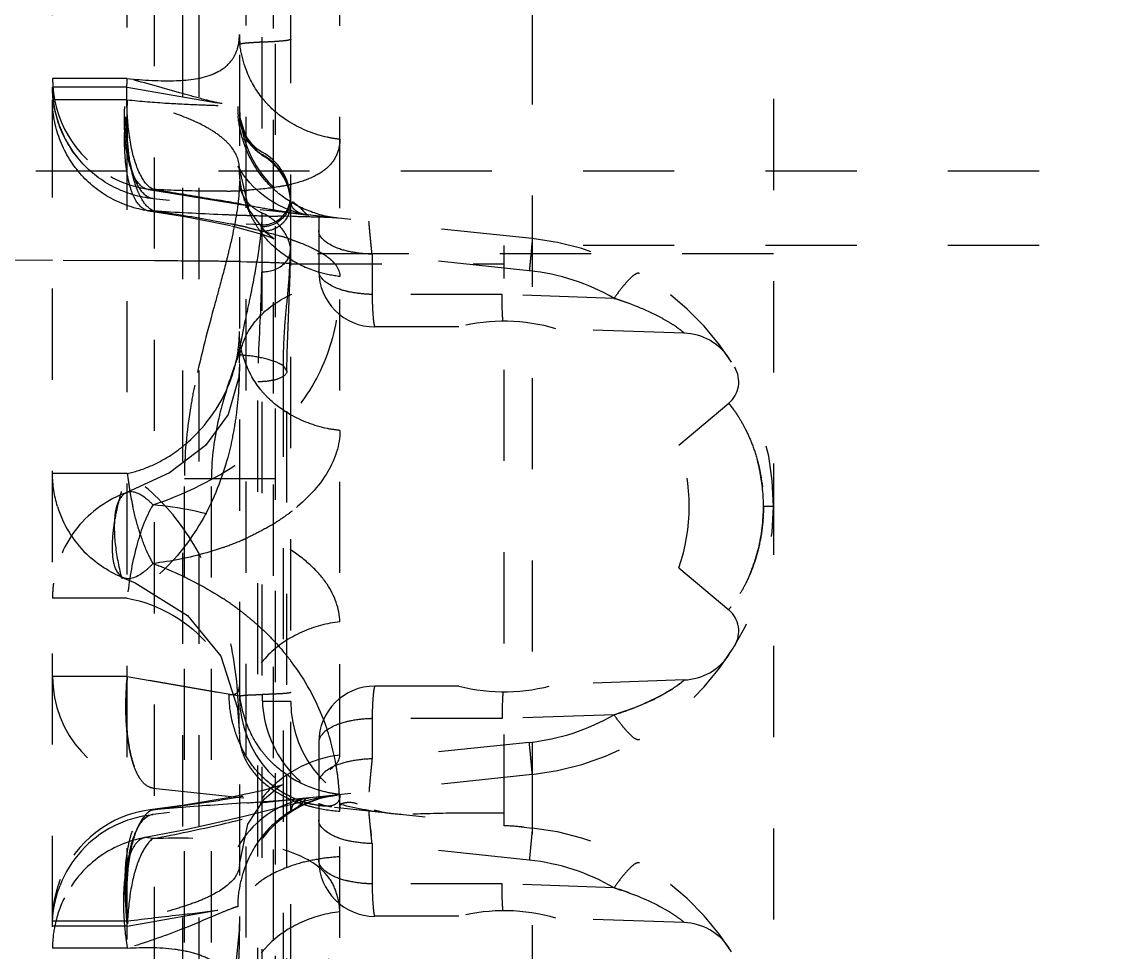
# Model space of a CAD drawing. Header units: millimetres. Extents: x 309 to 11345, y -1340 to 1318.
# Drawn here: x 1460.11 to 1479.44, y -436.29 to -419.62 of the extents above; entities that cross this region are included whole.
import ezdxf

# ---------------------------------------------------------------- set-up
doc = ezdxf.new("R2010")
doc.units = ezdxf.units.MM
doc.header["$LTSCALE"] = 16.335
doc.linetypes.add('HIDDEN', pattern=[0.2, 0.1, -0.1])
doc.layers.add('DEFAULT_2', color=8, linetype='HIDDEN')

msp = doc.modelspace()

# ---------------------------------------------------------------- linework, layer by layer
at = {"layer": 'DEFAULT_2', "color": 8, "linetype": 'HIDDEN'}
for p, q in [((1462.493, -600.102), (1462.493, -312.814)), ((1464.934, -597.141), (1464.934, -315.775)), ((1464.424, -594.681), (1464.424, -318.235)), ((1464.015, -318.935), (1464.015, -593.981)), ((1462.006, -586.34), (1462.006, -324.903)), ((1464.654, -325.271), (1464.654, -587.645)), ((1464.134, -586.306), (1464.134, -326.634)), ((1464.617, -326.634), (1464.617, -586.282)), ((1460.667, -586.117), (1460.667, -326.799)), ((1462.993, -331.122), (1462.993, -441.878)), ((1463.29, -331.122), (1463.29, -441.878)), ((1469.26, -367.196), (1469.26, -452.657)), ((1473.582, -371.996), (1473.582, -453.704)), ((1465.816, -445.829), (1465.816, -412.093)), ((1462.006, -420.637), (1460.667, -420.637)), ((1462.006, -420.79), (1460.667, -420.79)), ((1462.006, -420.79), (1464.015, -421.142)), ((1462.006, -421.018), (1460.667, -421.018)), ((1484.873, -422.298), (1437.303, -422.298)), ((1462.38, -422.625), (1462.578, -422.655)), ((1462.468, -422.622), (1462.381, -422.626)), ((1469.26, -423.504), (1462.468, -422.79)), ((1462.578, -422.655), (1464.965, -423.046)), ((1464.934, -422.885), (1464.931, -422.805)), ((1462.468, -423.005), (1462.387, -423.008)), ((1462.387, -423.008), (1463.076, -423.117)), ((1464.044, -422.888), (1464.165, -422.909)), ((1463.076, -423.117), (1463.857, -423.272)), ((1464.769, -423.106), (1464.701, -423.104)), ((1464.967, -423.11), (1464.769, -423.106)), ((1464.965, -423.046), (1465.259, -423.084)), ((1465.179, -423.068), (1465.186, -423.073)), ((1465.179, -423.068), (1465.179, -423.068)), ((1465.179, -423.068), (1465.18, -423.068)), ((1465.437, -423.102), (1465.437, -424.081)), ((1463.876, -423.276), (1464.415, -423.423)), ((1464.408, -423.258), (1464.134, -423.249)), ((1464.415, -423.423), (1464.569, -423.479)), ((1473.582, -423.779), (1464.015, -423.779)), ((1464.923, -423.636), (1464.928, -423.684)), ((1466.39, -423.784), (1466.39, -424.505)), ((1469.207, -424.08), (1466.39, -423.784)), ((1468.755, -434.022), (1468.755, -423.626)), ((1484.873, -423.626), (1468.755, -423.626)), ((1460.667, -423.897), (1445.302, -423.845)), ((1462.493, -423.903), (1460.667, -423.897)), ((1464.041, -423.918), (1464.15, -423.92)), ((1464.934, -423.958), (1468.755, -423.958)), ((1468.72, -424.505), (1466.39, -424.505)), ((1470.726, -424.575), (1468.72, -424.505)), ((1467.945, -425.086), (1466.443, -425.086)), ((1471.982, -425.199), (1469.685, -425.119)), ((1464.015, -425.74), (1464.002, -425.986)), ((1464.796, -425.781), (1464.796, -487.135)), ((1464.796, -425.781), (1464.865, -425.878)), ((1464.865, -487.038), (1464.865, -425.878)), ((1464.345, -486.847), (1464.345, -426.069)), ((1471.886, -427.204), (1472.78, -426.454)), ((1462.006, -427.712), (1460.667, -427.712)), ((1463.03, -485.115), (1463.03, -427.801)), ((1463.03, -427.801), (1464.934, -427.801)), ((1463.515, -485.115), (1463.515, -427.801)), ((1461.999, -428.052), (1461.999, -428.052)), ((1473.582, -428.304), (1473.402, -428.304)), ((1461.945, -429.585), (1462.145, -429.669)), ((1461.946, -429.585), (1461.946, -429.585)), ((1471.886, -429.404), (1472.78, -430.154)), ((1462.145, -429.669), (1463.085, -430.256)), ((1462.006, -429.945), (1460.667, -429.945)), ((1463.085, -430.256), (1463.68, -430.986)), ((1463.68, -430.986), (1463.983, -431.917)), ((1462.006, -431.348), (1460.667, -431.348)), ((1462.006, -431.348), (1463.833, -431.668)), ((1464.015, -431.7), (1462.006, -431.348)), ((1471.982, -431.409), (1469.685, -431.489)), ((1467.945, -431.522), (1466.443, -431.522)), ((1463.983, -431.917), (1464.015, -432.387)), ((1470.726, -432.033), (1468.72, -432.103)), ((1466.39, -432.103), (1466.39, -432.824)), ((1468.72, -432.103), (1466.39, -432.103)), ((1465.437, -432.527), (1465.437, -433.506)), ((1469.207, -432.528), (1466.39, -432.824)), ((1469.26, -433.104), (1462.468, -433.818)), ((1462.468, -433.348), (1469.26, -434.062)), ((1464.438, -433.391), (1463.848, -433.517)), ((1464.039, -433.618), (1463.64, -433.646)), ((1464.16, -433.61), (1464.039, -433.618)), ((1465.147, -433.592), (1464.098, -433.856)), ((1465.192, -433.532), (1465.184, -433.538)), ((1465.437, -433.623), (1465.437, -434.639)), ((1465.761, -433.472), (1465.631, -433.489)), ((1462.423, -433.734), (1462.423, -433.734)), ((1462.423, -433.734), (1462.468, -433.734)), ((1463.61, -433.972), (1463.05, -434.094)), ((1464.098, -433.856), (1463.61, -433.972)), ((1462.423, -434.216), (1462.326, -434.234)), ((1463.05, -434.094), (1462.423, -434.216)), ((1462.468, -434.252), (1462.326, -434.233)), ((1466.39, -434.341), (1466.39, -435.063)), ((1469.207, -434.637), (1466.39, -434.341)), ((1468.72, -435.063), (1466.39, -435.063)), ((1470.726, -435.133), (1468.72, -435.063)), ((1462.006, -435.818), (1464.015, -435.466)), ((1462.006, -435.729), (1460.667, -435.729)), ((1464.015, -435.645), (1464.012, -435.899)), ((1467.945, -435.644), (1466.443, -435.644)), ((1471.982, -435.757), (1469.685, -435.677)), ((1462.006, -435.818), (1460.667, -435.818)), ((1464.012, -435.899), (1463.893, -437.077)), ((1462.006, -436.213), (1460.667, -436.213))]:
    msp.add_line(p, q, dxfattribs=at)
for points in [[(1464.015, -421.315), (1464.151, -421.762), (1464.424, -422.015)], [(1464.569, -423.479), (1464.632, -423.508), (1464.496, -423.403), (1464.188, -422.987), (1464.015, -422.246)], [(1464.929, -422.785), (1464.928, -422.781), (1464.929, -422.79)], [(1464.934, -422.887), (1464.932, -422.817), (1464.929, -422.785)], [(1465.245, -423.082), (1465.191, -423.072), (1465.179, -423.068)], [(1464.865, -425.879), (1464.868, -425.559), (1464.923, -424.135), (1464.929, -423.689)], [(1464.002, -425.986), (1463.811, -426.657), (1463.406, -427.213)], [(1463.406, -427.213), (1462.764, -427.699), (1461.999, -428.052)], [(1464.015, -434.713), (1464.167, -433.994), (1464.464, -433.539), (1464.732, -433.313), (1464.78, -433.286)], [(1464.78, -433.286), (1464.749, -433.298), (1464.438, -433.391)], [(1463.848, -433.517), (1463.034, -433.65), (1462.417, -433.735)], [(1465.631, -433.489), (1465.387, -433.536), (1465.165, -433.588)], [(1465.179, -433.54), (1465.19, -433.536), (1465.245, -433.526)], [(1465.184, -433.538), (1465.179, -433.54), (1465.192, -433.536)]]:
    msp.add_lwpolyline(points, dxfattribs=at)
for centre, radius, start, end in [((1465.613, -419.848), 1.598, 180.069, 186.4304), ((1462.678, -420.636), 2.011, 180.0043, 241.184), ((1462.669, -420.794), 2.001, 180.0196, 243.0532), ((1467.7, -421.344), 5.703, 176.7248, 183.572), ((1465.786, -419.909), 1.738, 220.0769, 223.8049), ((1465.805, -421.139), 1.821, 179.9304, 185.3638), ((1466.026, -421.142), 2.011, 180, 264), ((1464.82, -421.256), 0.804, 180, 240.5096), ((1463.929, -422.831), 1.006, 8.6075, 60.5096), ((1463.929, -422.891), 1.005, 4.8924, 60.5075), ((1464.241, -419.602), 3.013, 281.8555, 283.6905), ((1437.403, -572.371), 151.839, 79.8946, 80.06255), ((1463.596, -413.357), 9.299, 271.1966, 272.7554), ((1463.664, -414.809), 7.846, 272.7742, 273.7178), ((1464.426, -422.756), 0.503, 268, 8.6075), ((1465.825, -372.625), 50.491, 266.1881, 267.5981), ((1466.052, -422.196), 2.041, 198.3064, 201.4725), ((1466.005, -422.216), 1.99, 201.4267, 212.0922), ((1477.31, -348.907), 75.16, 259.92736, 260.24348), ((1464.772, -422.289), 0.834, 236.3697, 245.3549), ((1466.038, -421.039), 2.118, 238.2924, 242.8116), ((1464.432, -423.703), 1.006, 38.2883, 58.083), ((1465.731, -374.547), 48.567, 267.6131, 268.0039), ((1465.891, -370.049), 53.068, 268.0009, 268.1344), ((1466.376, -354.161), 68.963, 268.1614, 268.60862), ((1464.029, -423.904), 0.944, 48.2251, 65.2876), ((1466.974, -409.659), 13.535, 261.1908, 261.4639), ((1466.64, -411.892), 11.277, 261.4612, 261.8469), ((1465.314, -422.417), 0.669, 260.4415, 264.0521), ((1460.959, -437.409), 14.461, 77.7269, 78.4251), ((1461.298, -435.851), 12.867, 77.2043, 77.7231), ((1465.89, -422.287), 1.855, 212.1291, 218.9397), ((1464.435, -422.868), 0.506, 299.389, 311.1204), ((1455.689, -422.403), 8.772, 351.5764, 352.29), ((1465.823, -422.339), 1.77, 218.9717, 222.0214), ((1463.133, -428.832), 5.61, 71.2388, 73.1695), ((1468.755, -428.304), 4.826, 276, 84), ((1462.013, -568.698), 144.795, 89.42948, 89.8098), ((1462.547, -512.928), 89.023, 89.03805, 89.41579), ((1466.077, -422.028), 2.173, 237.8672, 252.4591), ((1466.443, -424.081), 1.006, 180, 270), ((1468.808, -427.88), 3.821, 59.8618, 83.9982), ((1469.157, -429.706), 5.365, 69.9399, 72.9899), ((1468.755, -428.304), 3.318, 73.721, 104.1411), ((1471.947, -426.204), 1.006, 33.3405, 88), ((1463.938, -427.821), 2.23, 84.889, 88.4381), ((1461.378, -425.123), 2.642, 334.6884, 346.8222), ((1472.457, -426.069), 0.503, 310, 31.12), ((1468.755, -428.304), 3.318, 340.6476, 19.3524), ((1461.463, -425.352), 2.424, 292.7253, 303.015), ((1461.522, -425.489), 2.275, 282.2833, 292.6725), ((1470.296, -428.29), 3.105, 10.9882, 15.1882), ((1467.976, -427.023), 6.009, 186.5866, 189.7994), ((1470.216, -428.304), 3.186, 359.995, 10.9612), ((1467.832, -427.051), 5.862, 189.7694, 192.3319), ((1462.674, -427.715), 2.006, 197.1124, 225.8021), ((1462.803, -425.62), 3.504, 305.0813, 308.0843), ((1470.243, -428.307), 3.159, 346.2246, 0.0508), ((1462.596, -425.323), 3.866, 300.9417, 305.0642), ((1462.054, -424.27), 5.051, 289.3039, 293.249), ((1462.162, -424.524), 4.776, 293.2696, 294.9372), ((1470.403, -428.349), 2.993, 337.2365, 346.2682), ((1462.664, -429.946), 1.997, 172.1824, 179.9708), ((1460.75, -434.488), 5.422, 52.8238, 56.788), ((1460.884, -434.309), 5.199, 51.1743, 52.8069), ((1472.457, -430.539), 0.503, 328.8789, 50), ((1461.437, -433.734), 4.399, 37.0553, 40.3579), ((1461.572, -433.635), 4.232, 20.8761, 37.0879), ((1471.947, -430.404), 1.006, 272, 326.6595), ((1462.678, -431.348), 2.011, 180, 263.9918), ((1468.755, -428.304), 3.318, 255.8589, 286.279), ((1466.026, -431.7), 2.011, 180, 263.9976), ((1468.313, -431.671), 3.889, 179.9972, 181.8244), ((1466.443, -432.527), 1.006, 90, 180), ((1466.945, -431.796), 2.011, 180, 264), ((1468.808, -428.728), 3.821, 276, 300.1399), ((1466.067, -431.653), 2.237, 194.2805, 199.2543), ((1461.439, -433.677), 4.371, 10.0215, 20.7705), ((1466.029, -431.667), 2.196, 199.2523, 202.6493), ((1465.931, -431.709), 2.09, 202.6149, 209.3122), ((1461.172, -433.727), 4.643, 6.3042, 10.0579), ((1466.074, -431.32), 2.159, 237.7079, 252.4487), ((1460.969, -433.75), 4.846, 3.3471, 6.3073), ((1465.585, -431.919), 1.75, 232.2199, 234.9744), ((1465.77, -431.759), 1.93, 235.1837, 249.4996), ((1471.203, -541.938), 108.556, 93.99475, 94.6152), ((1466.026, -435.466), 2.011, 96, 180), ((1456.751, -325.062), 108.801, 273.90487, 274.13534), ((1462.057, -398.05), 35.62, 274.0886, 274.6847), ((1465.871, -431.433), 2.315, 245.7246, 250.3604), ((1464.436, -432.897), 1.001, 301.917, 320.766), ((1465.921, -431.292), 2.465, 250.3669, 253.2951), ((1465.742, -431.832), 1.853, 249.5035, 253.2157), ((1465.716, -431.92), 1.761, 253.2116, 257.0055), ((1460.74, -433.763), 5.076, 359.9967, 3.3421), ((1467.412, -427.292), 6.54, 255.9232, 264.0564), ((1462.678, -435.729), 2.011, 97.5248, 158.1423), ((1466.038, -435.569), 2.118, 117.1934, 121.7156), ((1465.971, -431.129), 2.635, 253.2914, 256.1528), ((1466.016, -430.94), 2.829, 256.1794, 265.9017), ((1467.02, -431.513), 2.304, 255.1531, 258.6378), ((1467.027, -431.48), 2.338, 258.6373, 267.1656), ((1462.678, -435.818), 2.011, 117.0125, 158.9136), ((1518.518, -429.134), 52.388, 185.4148, 185.5438), ((1468.755, -438.862), 4.826, 276, 84), ((1466.443, -434.639), 1.006, 180, 270), ((1468.808, -438.438), 3.821, 59.8618, 83.9982), ((1469.157, -440.264), 5.365, 69.9401, 72.9899), ((1465.805, -435.469), 1.821, 174.6645, 180.0693), ((1468.755, -438.862), 3.318, 73.721, 104.1411), ((1471.947, -436.762), 1.006, 33.3405, 88), ((1462.671, -436.216), 2.004, 168.8683, 179.9361)]:
    msp.add_arc(centre, radius, start, end, dxfattribs=at)
msp.add_ellipse((1468.592, -439.047), major_axis=(5.007, -0.526), ratio=0.998614, start_param=7.853982, end_param=7.926231, dxfattribs=at)
for points in [[(1463.998, -420.033), (1464.01, -419.973), (1464.015, -419.911), (1464.015, -419.85)], [(1464.456, -421.028), (1464.33, -420.879), (1464.228, -420.706), (1464.154, -420.526)], [(1460.8, -421.509), (1460.713, -421.282), (1460.667, -421.034), (1460.667, -420.79)], [(1460.793, -421.718), (1460.71, -421.496), (1460.667, -421.255), (1460.667, -421.018)], [(1464.921, -421.421), (1464.779, -421.335), (1464.647, -421.232), (1464.532, -421.112)], [(1464.015, -421.306), (1464.015, -421.575), (1464.19, -421.869), (1464.424, -422.001)], [(1461.184, -422.136), (1461.02, -421.954), (1460.887, -421.738), (1460.8, -421.509)], [(1461.157, -422.333), (1461.001, -422.153), (1460.876, -421.941), (1460.793, -421.718)], [(1464.494, -422.483), (1464.332, -422.302), (1464.206, -422.085), (1464.121, -421.858)], [(1461.767, -422.583), (1461.549, -422.472), (1461.348, -422.318), (1461.184, -422.136)], [(1461.713, -422.782), (1461.504, -422.668), (1461.313, -422.513), (1461.157, -422.333)], [(1462.381, -422.625), (1462.147, -422.591), (1461.916, -422.512), (1461.709, -422.399)], [(1464.03, -422.472), (1464.021, -422.397), (1464.015, -422.322), (1464.015, -422.246)], [(1462.467, -422.79), (1462.225, -422.765), (1461.984, -422.693), (1461.767, -422.583)], [(1462.23, -422.729), (1462.206, -422.68), (1462.185, -422.63), (1462.167, -422.58)], [(1464.015, -422.477), (1464.015, -422.556), (1464.034, -422.635), (1464.066, -422.706)], [(1464.114, -422.837), (1464.075, -422.718), (1464.047, -422.596), (1464.03, -422.472)], [(1464.924, -422.842), (1464.765, -422.743), (1464.618, -422.623), (1464.494, -422.483)], [(1462.387, -423.008), (1462.153, -422.973), (1461.921, -422.896), (1461.713, -422.782)], [(1464.066, -422.706), (1464.1, -422.78), (1464.15, -422.847), (1464.208, -422.902)], [(1464.208, -422.902), (1464.239, -422.932), (1464.274, -422.959), (1464.31, -422.983)], [(1464.418, -423.243), (1464.422, -423.177), (1464.424, -423.112), (1464.424, -423.047)], [(1464.688, -423.22), (1464.605, -423.27), (1464.504, -423.296), (1464.408, -423.293)], [(1464.414, -423.375), (1464.414, -423.355), (1464.411, -423.335), (1464.41, -423.315)], [(1464.683, -423.309), (1464.603, -423.355), (1464.506, -423.378), (1464.414, -423.375)], [(1464.922, -423.868), (1464.77, -423.772), (1464.628, -423.657), (1464.508, -423.524)], [(1465.474, -423.755), (1465.514, -423.778), (1465.552, -423.803), (1465.589, -423.83)], [(1465.816, -424.184), (1465.685, -424.17), (1465.554, -424.142), (1465.428, -424.102)], [(1464.134, -424.917), (1464.16, -424.794), (1464.187, -424.671), (1464.212, -424.548)], [(1463.951, -425.726), (1463.993, -425.544), (1464.015, -425.356), (1464.015, -425.169)], [(1464.015, -425.74), (1464.015, -426.051), (1463.996, -426.363), (1463.955, -426.671)], [(1464.921, -426.653), (1464.78, -426.572), (1464.648, -426.475), (1464.532, -426.361)], [(1460.757, -428.306), (1460.698, -428.115), (1460.667, -427.912), (1460.667, -427.712)], [(1461.946, -429.585), (1461.698, -429.488), (1461.466, -429.338), (1461.275, -429.153)], [(1463.833, -431.668), (1463.857, -431.672), (1463.881, -431.674), (1463.905, -431.671)], [(1463.905, -431.671), (1463.915, -431.67), (1463.925, -431.668), (1463.934, -431.665)], [(1463.934, -431.665), (1463.959, -431.657), (1463.982, -431.637), (1463.995, -431.613)], [(1464.306, -433.017), (1464.231, -432.929), (1464.165, -432.833), (1464.109, -432.732)], [(1464.921, -433.145), (1464.779, -433.055), (1464.646, -432.947), (1464.532, -432.824)], [(1464.663, -433.341), (1464.531, -433.249), (1464.409, -433.14), (1464.306, -433.017)], [(1465.512, -433.668), (1465.447, -433.661), (1465.383, -433.65), (1465.32, -433.636)], [(1461.765, -434.026), (1461.982, -433.915), (1462.224, -433.844), (1462.467, -433.818)], [(1464.924, -433.767), (1464.765, -433.865), (1464.618, -433.986), (1464.494, -434.125)], [(1464.494, -434.125), (1464.34, -434.298), (1464.219, -434.503), (1464.133, -434.718)], [(1462.326, -434.233), (1462.296, -434.239), (1462.266, -434.251), (1462.24, -434.268)], [(1460.667, -435.729), (1460.667, -435.475), (1460.717, -435.216), (1460.812, -434.98)], [(1460.667, -435.818), (1460.667, -435.573), (1460.714, -435.323), (1460.802, -435.094)], [(1460.88, -435.313), (1460.799, -435.476), (1460.74, -435.651), (1460.705, -435.829)]]:
    msp.add_open_spline(points, degree=3, dxfattribs=at)
for points, knots in [([(1463.875, -420.313), (1463.921, -420.252), (1463.968, -420.158), (1463.993, -420.059), (1463.998, -420.033)], [0, 0, 0, 0, 0.741308, 1, 1, 1, 1]), ([(1464.214, -419.999), (1464.187, -420.001), (1464.139, -420.005), (1464.074, -420.012), (1464.041, -420.02), (1464.015, -420.026), (1464.015, -420.031)], [0, 0, 0, 0, 0.40734, 0.718658, 0.919491, 1, 1, 1, 1]), ([(1464.154, -420.526), (1464.138, -420.485), (1464.078, -420.323), (1464.04, -420.154), (1464.025, -420.027)], [0, 0, 0, 0, 0.256788, 1, 1, 1, 1]), ([(1464.424, -419.988), (1464.405, -419.988), (1464.335, -419.991), (1464.265, -419.995), (1464.214, -419.999)], [0, 0, 0, 0, 0.272679, 1, 1, 1, 1]), ([(1464.934, -419.934), (1464.934, -419.938), (1464.919, -419.945), (1464.877, -419.956), (1464.776, -419.968), (1464.62, -419.98), (1464.494, -419.985), (1464.424, -419.988)], [0, 0, 0, 0, 0.023186, 0.075988, 0.275557, 0.590993, 1, 1, 1, 1]), ([(1463.55, -420.555), (1463.584, -420.541), (1463.706, -420.482), (1463.816, -420.392), (1463.875, -420.313)], [0, 0, 0, 0, 0.270515, 1, 1, 1, 1]), ([(1462.38, -422.625), (1462.288, -422.611), (1462.156, -422.474), (1462.062, -422.241), (1461.971, -421.867), (1461.942, -421.322), (1461.976, -420.868), (1462.006, -420.637)], [0, 0, 0, 0, 0.131586, 0.232732, 0.35963, 0.670368, 1, 1, 1, 1]), ([(1462.093, -421.931), (1462.046, -421.726), (1461.997, -421.293), (1461.994, -420.859), (1462.006, -420.637)], [0, 0, 0, 0, 0.485349, 1, 1, 1, 1]), ([(1462.006, -420.637), (1462.299, -420.667), (1462.814, -420.701), (1463.343, -420.642), (1463.55, -420.555)], [0, 0, 0, 0, 0.567092, 1, 1, 1, 1]), ([(1463.704, -421.088), (1463.601, -421.07), (1463.367, -421.012), (1462.804, -420.852), (1462.341, -420.72), (1462.006, -420.637)], [0, 0, 0, 0, 0.178279, 0.411193, 1, 1, 1, 1]), ([(1462.468, -422.79), (1462.376, -422.781), (1462.237, -422.652), (1462.132, -422.425), (1462.022, -422.052), (1461.969, -421.496), (1461.984, -421.03), (1462.006, -420.79)], [0, 0, 0, 0, 0.128285, 0.227642, 0.353245, 0.665046, 1, 1, 1, 1]), ([(1462.468, -422.79), (1462.376, -422.781), (1462.237, -422.652), (1462.132, -422.425), (1462.022, -422.052), (1461.969, -421.496), (1461.984, -421.03), (1462.006, -420.79)], [0, 0, 0, 0, 0.128272, 0.227623, 0.353223, 0.665031, 1, 1, 1, 1]), ([(1462.387, -423.008), (1462.295, -422.994), (1462.162, -422.857), (1462.067, -422.625), (1461.975, -422.251), (1461.944, -421.705), (1461.976, -421.25), (1462.006, -421.018)], [0, 0, 0, 0, 0.131268, 0.232257, 0.359035, 0.669897, 1, 1, 1, 1]), ([(1464.015, -422.246), (1464.015, -422.112), (1463.92, -421.896), (1463.695, -421.681), (1463.351, -421.452), (1462.779, -421.223), (1462.281, -421.085), (1462.006, -421.018)], [0, 0, 0, 0, 0.162143, 0.260693, 0.375874, 0.658774, 1, 1, 1, 1]), ([(1462.006, -421.018), (1462.246, -421.044), (1462.685, -421.081), (1463.269, -421.106), (1463.688, -421.123), (1463.909, -421.123), (1463.984, -421.137)], [0, 0, 0, 0, 0.364524, 0.667034, 0.88437, 1, 1, 1, 1]), ([(1465.297, -423.088), (1464.859, -423.042), (1464.187, -422.648), (1463.777, -421.809), (1463.699, -421.325), (1463.704, -421.088)], [0, 0, 0, 0, 0.478026, 0.742462, 1, 1, 1, 1]), ([(1464.121, -421.858), (1464.104, -421.813), (1464.043, -421.635), (1464.005, -421.448), (1463.992, -421.309)], [0, 0, 0, 0, 0.256054, 1, 1, 1, 1]), ([(1465.816, -421.726), (1465.741, -421.719), (1465.428, -421.668), (1465.127, -421.547), (1464.921, -421.421)], [0, 0, 0, 0, 0.240081, 1, 1, 1, 1]), ([(1462.062, -422.167), (1462.051, -422.118), (1462.01, -421.905), (1461.991, -421.689), (1461.985, -421.523)], [0, 0, 0, 0, 0.231259, 1, 1, 1, 1]), ([(1462.062, -422.167), (1462.051, -422.118), (1462.01, -421.905), (1461.991, -421.689), (1461.985, -421.523)], [0, 0, 0, 0, 0.231259, 1, 1, 1, 1]), ([(1462.091, -422.318), (1462.08, -422.271), (1462.04, -422.066), (1462.018, -421.858), (1462.008, -421.699)], [0, 0, 0, 0, 0.233069, 1, 1, 1, 1]), ([(1465.816, -421.726), (1465.813, -421.817), (1465.779, -422.002), (1465.607, -422.247), (1465.317, -422.424), (1465.085, -422.497), (1464.955, -422.529)], [0, 0, 0, 0, 0.214764, 0.430228, 0.683445, 1, 1, 1, 1]), ([(1462.468, -422.622), (1462.374, -422.578), (1462.208, -422.342), (1462.129, -422.09), (1462.093, -421.931)], [0, 0, 0, 0, 0.386911, 1, 1, 1, 1]), ([(1464.923, -422.72), (1464.9, -422.572), (1464.786, -422.283), (1464.555, -422.074), (1464.424, -422.001)], [0, 0, 0, 0, 0.499199, 1, 1, 1, 1]), ([(1462.211, -422.581), (1462.196, -422.554), (1462.129, -422.422), (1462.087, -422.28), (1462.062, -422.167)], [0, 0, 0, 0, 0.213626, 1, 1, 1, 1]), ([(1462.211, -422.581), (1462.196, -422.554), (1462.129, -422.422), (1462.087, -422.28), (1462.062, -422.167)], [0, 0, 0, 0, 0.213626, 1, 1, 1, 1]), ([(1462.167, -422.58), (1462.159, -422.56), (1462.13, -422.474), (1462.106, -422.386), (1462.091, -422.318)], [0, 0, 0, 0, 0.234199, 1, 1, 1, 1]), ([(1462.468, -422.79), (1462.445, -422.788), (1462.334, -422.757), (1462.256, -422.659), (1462.211, -422.581)], [0, 0, 0, 0, 0.202988, 1, 1, 1, 1]), ([(1462.468, -422.79), (1462.445, -422.788), (1462.334, -422.757), (1462.256, -422.659), (1462.211, -422.581)], [0, 0, 0, 0, 0.202988, 1, 1, 1, 1]), ([(1462.468, -422.622), (1462.568, -422.637), (1462.947, -422.697), (1463.327, -422.761), (1463.606, -422.81)], [0, 0, 0, 0, 0.26238, 1, 1, 1, 1]), ([(1463.79, -422.654), (1463.688, -422.656), (1463.247, -422.659), (1462.806, -422.641), (1462.468, -422.622)], [0, 0, 0, 0, 0.232584, 1, 1, 1, 1]), ([(1464.015, -422.477), (1464.015, -422.562), (1463.996, -422.933), (1463.924, -423.299), (1463.86, -423.578)], [0, 0, 0, 0, 0.229439, 1, 1, 1, 1]), ([(1464.86, -422.551), (1464.809, -422.562), (1464.581, -422.604), (1464.35, -422.626), (1464.172, -422.638)], [0, 0, 0, 0, 0.228122, 1, 1, 1, 1]), ([(1462.468, -423.005), (1462.446, -422.995), (1462.341, -422.928), (1462.274, -422.817), (1462.23, -422.729)], [0, 0, 0, 0, 0.196148, 1, 1, 1, 1]), ([(1464.923, -422.72), (1464.937, -422.811), (1464.911, -423.014), (1464.773, -423.169), (1464.688, -423.22)], [0, 0, 0, 0, 0.480555, 1, 1, 1, 1]), ([(1464.931, -422.805), (1464.93, -422.795), (1464.927, -422.767), (1464.923, -422.739), (1464.923, -422.72)], [0, 0, 0, 0, 0.337787, 1, 1, 1, 1]), ([(1462.468, -423.005), (1462.59, -423.023), (1463.056, -423.092), (1463.521, -423.172), (1463.861, -423.242)], [0, 0, 0, 0, 0.26294, 1, 1, 1, 1]), ([(1464.573, -422.981), (1464.602, -422.985), (1464.711, -423.004), (1464.821, -423.022), (1464.901, -423.034)], [0, 0, 0, 0, 0.263566, 1, 1, 1, 1]), ([(1464.934, -422.885), (1464.934, -422.984), (1464.888, -423.124), (1464.796, -423.225), (1464.767, -423.25)], [0, 0, 0, 0, 0.725037, 1, 1, 1, 1]), ([(1465.245, -423.082), (1465.181, -423.075), (1465.095, -423.057), (1465.007, -422.993), (1464.963, -422.951), (1464.922, -422.852), (1464.954, -422.855)], [0, 0, 0, 0, 0.470493, 0.632183, 0.76051, 1, 1, 1, 1]), ([(1464.954, -422.92), (1464.951, -422.913), (1464.945, -422.893), (1464.942, -422.863), (1464.954, -422.855)], [0, 0, 0, 0, 0.357805, 1, 1, 1, 1]), ([(1465.765, -423.137), (1465.707, -423.131), (1465.467, -423.093), (1465.234, -423.008), (1465.07, -422.924)], [0, 0, 0, 0, 0.239662, 1, 1, 1, 1]), ([(1464.923, -423.636), (1464.916, -423.597), (1464.867, -423.433), (1464.759, -423.29), (1464.661, -423.202)], [0, 0, 0, 0, 0.231026, 1, 1, 1, 1]), ([(1465.451, -423.122), (1465.417, -423.121), (1465.255, -423.117), (1465.094, -423.113), (1464.967, -423.11)], [0, 0, 0, 0, 0.213749, 1, 1, 1, 1]), ([(1465.04, -423.055), (1465.059, -423.058), (1465.132, -423.068), (1465.204, -423.077), (1465.258, -423.083)], [0, 0, 0, 0, 0.264228, 1, 1, 1, 1]), ([(1465.765, -423.137), (1465.747, -423.135), (1465.643, -423.127), (1465.539, -423.124), (1465.451, -423.122)], [0, 0, 0, 0, 0.167449, 1, 1, 1, 1]), ([(1466.39, -423.784), (1466.382, -423.704), (1466.371, -423.59), (1466.358, -423.448), (1466.349, -423.362), (1466.345, -423.296), (1466.337, -423.241), (1466.342, -423.219), (1466.334, -423.197), (1466.337, -423.197)], [0, 0, 0, 0, 0.407929, 0.580511, 0.727184, 0.844746, 0.930559, 0.982681, 1, 1, 1, 1]), ([(1464.147, -423.303), (1464.202, -423.316), (1464.406, -423.364), (1464.61, -423.418), (1464.758, -423.463)], [0, 0, 0, 0, 0.265444, 1, 1, 1, 1]), ([(1464.383, -423.58), (1464.386, -423.551), (1464.401, -423.439), (1464.412, -423.326), (1464.418, -423.243)], [0, 0, 0, 0, 0.260284, 1, 1, 1, 1]), ([(1466.39, -423.784), (1466.267, -423.781), (1466.032, -423.755), (1465.696, -423.669), (1465.437, -423.493), (1465.437, -423.359)], [0, 0, 0, 0, 0.337848, 0.632617, 1, 1, 1, 1]), ([(1463.86, -423.578), (1463.846, -423.639), (1463.787, -423.887), (1463.722, -424.134), (1463.671, -424.321)], [0, 0, 0, 0, 0.242894, 1, 1, 1, 1]), ([(1464.938, -423.52), (1464.99, -423.538), (1465.174, -423.604), (1465.354, -423.684), (1465.474, -423.755)], [0, 0, 0, 0, 0.281759, 1, 1, 1, 1]), ([(1469.26, -423.504), (1469.263, -423.504), (1469.256, -423.525), (1469.26, -423.548), (1469.252, -423.6), (1469.248, -423.666), (1469.24, -423.75), (1469.226, -423.889), (1469.215, -424.001), (1469.207, -424.08)], [0, 0, 0, 0, 0.017604, 0.0694, 0.154447, 0.271213, 0.417335, 0.590263, 1, 1, 1, 1]), ([(1464.212, -424.548), (1464.227, -424.473), (1464.285, -424.187), (1464.336, -423.9), (1464.367, -423.688)], [0, 0, 0, 0, 0.263009, 1, 1, 1, 1]), ([(1464.928, -423.684), (1464.932, -423.785), (1464.814, -424.034), (1464.55, -424.11), (1464.408, -424.106)], [0, 0, 0, 0, 0.41479, 1, 1, 1, 1]), ([(1464.923, -423.636), (1464.922, -423.685), (1464.918, -423.898), (1464.908, -424.111), (1464.895, -424.275)], [0, 0, 0, 0, 0.228691, 1, 1, 1, 1]), ([(1464.15, -423.92), (1464.213, -423.921), (1464.415, -423.925), (1464.618, -423.931), (1464.757, -423.937)], [0, 0, 0, 0, 0.310093, 1, 1, 1, 1]), ([(1464.757, -423.937), (1464.777, -423.938), (1464.833, -423.942), (1464.889, -423.943), (1464.924, -423.951)], [0, 0, 0, 0, 0.361715, 1, 1, 1, 1]), ([(1465.589, -423.83), (1465.6, -423.839), (1465.641, -423.871), (1465.68, -423.906), (1465.706, -423.935)], [0, 0, 0, 0, 0.267239, 1, 1, 1, 1]), ([(1465.706, -423.935), (1465.723, -423.954), (1465.781, -424.025), (1465.816, -424.118), (1465.816, -424.184)], [0, 0, 0, 0, 0.282184, 1, 1, 1, 1]), ([(1464.408, -424.106), (1464.408, -424.241), (1464.396, -424.896), (1464.345, -425.549), (1464.345, -426.069)], [0, 0, 0, 0, 0.206135, 1, 1, 1, 1]), ([(1466.39, -424.505), (1466.267, -424.503), (1466.032, -424.477), (1465.696, -424.391), (1465.437, -424.215), (1465.437, -424.081)], [0, 0, 0, 0, 0.337799, 0.632548, 1, 1, 1, 1]), ([(1471.179, -424.13), (1471.159, -424.119), (1471.084, -424.149), (1470.993, -424.237), (1470.861, -424.385), (1470.774, -424.506), (1470.726, -424.575)], [0, 0, 0, 0, 0.103756, 0.308107, 0.614402, 1, 1, 1, 1]), ([(1471.179, -424.13), (1471.167, -424.123), (1471.145, -424.126), (1471.127, -424.133), (1471.121, -424.136)], [0, 0, 0, 0, 0.681851, 1, 1, 1, 1]), ([(1462.468, -428.274), (1462.981, -428.098), (1463.915, -427.664), (1465.026, -426.706), (1465.685, -425.54), (1465.816, -424.695), (1465.816, -424.284)], [0, 0, 0, 0, 0.292694, 0.5489, 0.778475, 1, 1, 1, 1]), ([(1463.671, -424.321), (1463.632, -424.466), (1463.468, -425.065), (1463.308, -425.667), (1463.214, -426.129)], [0, 0, 0, 0, 0.241373, 1, 1, 1, 1]), ([(1464.015, -425.733), (1464.015, -425.574), (1464.104, -425.22), (1464.477, -424.748), (1465.081, -424.407), (1465.564, -424.303), (1465.816, -424.284)], [0, 0, 0, 0, 0.189402, 0.419531, 0.698579, 1, 1, 1, 1]), ([(1464.895, -424.275), (1464.891, -424.33), (1464.87, -424.565), (1464.845, -424.801), (1464.831, -424.981)], [0, 0, 0, 0, 0.234104, 1, 1, 1, 1]), ([(1466.39, -424.505), (1466.348, -424.504), (1466.189, -424.496), (1466.029, -424.472), (1465.914, -424.442)], [0, 0, 0, 0, 0.258794, 1, 1, 1, 1]), ([(1466.39, -424.505), (1466.392, -424.585), (1466.397, -424.726), (1466.407, -424.89), (1466.417, -424.99), (1466.425, -425.041), (1466.431, -425.068), (1466.438, -425.086), (1466.443, -425.086)], [0, 0, 0, 0, 0.406085, 0.722945, 0.839327, 0.924638, 0.977754, 1, 1, 1, 1]), ([(1468.735, -424.986), (1468.733, -424.957), (1468.723, -424.797), (1468.721, -424.636), (1468.72, -424.505)], [0, 0, 0, 0, 0.182674, 1, 1, 1, 1]), ([(1470.726, -424.575), (1471.008, -424.662), (1471.346, -424.792), (1471.715, -425.003), (1471.844, -425.085), (1471.943, -425.163), (1471.967, -425.182), (1471.985, -425.199), (1471.982, -425.199)], [0, 0, 0, 0, 0.627448, 0.769396, 0.890648, 0.973508, 0.994455, 1, 1, 1, 1]), ([(1463.999, -425.592), (1464.009, -425.535), (1464.052, -425.309), (1464.099, -425.084), (1464.134, -424.917)], [0, 0, 0, 0, 0.254507, 1, 1, 1, 1]), ([(1464.831, -424.981), (1464.826, -425.044), (1464.807, -425.31), (1464.798, -425.577), (1464.796, -425.781)], [0, 0, 0, 0, 0.237042, 1, 1, 1, 1]), ([(1464.119, -425.719), (1464.102, -425.674), (1464.044, -425.496), (1464.015, -425.307), (1464.015, -425.169)], [0, 0, 0, 0, 0.260517, 1, 1, 1, 1]), ([(1463.999, -425.592), (1463.975, -425.656), (1463.881, -425.913), (1463.794, -426.173), (1463.736, -426.372)], [0, 0, 0, 0, 0.246603, 1, 1, 1, 1]), ([(1464.532, -426.361), (1464.485, -426.315), (1464.314, -426.125), (1464.185, -425.898), (1464.119, -425.719)], [0, 0, 0, 0, 0.256514, 1, 1, 1, 1]), ([(1464.796, -425.781), (1464.71, -425.725), (1464.489, -425.65), (1464.263, -425.611), (1464.137, -425.6)], [0, 0, 0, 0, 0.448508, 1, 1, 1, 1]), ([(1464.865, -425.879), (1464.865, -425.939), (1464.732, -426.019), (1464.555, -426.059), (1464.418, -426.07), (1464.345, -426.069)], [0, 0, 0, 0, 0.308791, 0.622692, 1, 1, 1, 1]), ([(1462.784, -427.385), (1462.893, -427.314), (1463.294, -427.008), (1463.607, -426.59), (1463.767, -426.253)], [0, 0, 0, 0, 0.259637, 1, 1, 1, 1]), ([(1463.214, -426.129), (1463.186, -426.265), (1463.083, -426.817), (1463.03, -427.379), (1463.03, -427.801)], [0, 0, 0, 0, 0.247703, 1, 1, 1, 1]), ([(1463.736, -426.372), (1463.703, -426.487), (1463.58, -426.954), (1463.515, -427.438), (1463.515, -427.801)], [0, 0, 0, 0, 0.248248, 1, 1, 1, 1]), ([(1472.845, -426.539), (1472.836, -426.527), (1472.822, -426.506), (1472.796, -426.478), (1472.792, -426.464), (1472.778, -426.456), (1472.78, -426.454)], [0, 0, 0, 0, 0.432636, 0.746438, 0.936558, 1, 1, 1, 1]), ([(1472.78, -426.454), (1472.783, -426.455), (1472.788, -426.469), (1472.808, -426.486), (1472.834, -426.525), (1472.872, -426.574), (1472.917, -426.639), (1472.99, -426.753), (1473.09, -426.932), (1473.207, -427.194), (1473.353, -427.65), (1473.402, -428.035), (1473.402, -428.304)], [0, 0, 0, 0, 0.004687, 0.018704, 0.041737, 0.073367, 0.113157, 0.160681, 0.277613, 0.422427, 0.594023, 1, 1, 1, 1]), ([(1463.955, -426.671), (1463.937, -426.803), (1463.852, -427.321), (1463.695, -427.829), (1463.532, -428.185)], [0, 0, 0, 0, 0.253924, 1, 1, 1, 1]), ([(1465.816, -426.941), (1465.741, -426.934), (1465.429, -426.886), (1465.128, -426.772), (1464.921, -426.653)], [0, 0, 0, 0, 0.241222, 1, 1, 1, 1]), ([(1465.816, -426.941), (1465.816, -427.197), (1465.622, -427.768), (1465.212, -428.183), (1464.964, -428.377)], [0, 0, 0, 0, 0.448806, 1, 1, 1, 1]), ([(1461.947, -429.583), (1461.861, -429.548), (1461.767, -429.381), (1461.74, -429.137), (1461.741, -428.881), (1461.774, -428.596), (1461.852, -428.2), (1461.939, -427.905), (1462.006, -427.712)], [0, 0, 0, 0, 0.14197, 0.250136, 0.382223, 0.530834, 0.687938, 1, 1, 1, 1]), ([(1464.015, -432.387), (1464.015, -431.926), (1463.952, -431.017), (1463.611, -429.709), (1462.986, -428.552), (1462.359, -427.942), (1462.006, -427.712)], [0, 0, 0, 0, 0.261844, 0.51483, 0.760991, 1, 1, 1, 1]), ([(1462.468, -428.274), (1462.43, -428.235), (1462.308, -428.118), (1462.113, -428.011), (1461.999, -428.054)], [0, 0, 0, 0, 0.310345, 1, 1, 1, 1]), ([(1461.999, -428.052), (1461.659, -428.174), (1461.033, -428.614), (1460.735, -429.317), (1460.686, -429.675)], [0, 0, 0, 0, 0.499844, 1, 1, 1, 1]), ([(1461.999, -428.054), (1461.912, -428.087), (1461.813, -428.251), (1461.776, -428.496), (1461.768, -428.858), (1461.838, -429.351), (1461.943, -429.748), (1462.006, -429.945)], [0, 0, 0, 0, 0.141441, 0.248777, 0.380489, 0.686515, 1, 1, 1, 1]), ([(1463.532, -428.185), (1463.368, -428.544), (1462.947, -429.22), (1462.342, -429.745), (1462.006, -429.945)], [0, 0, 0, 0, 0.502611, 1, 1, 1, 1]), ([(1462.468, -428.274), (1462.329, -428.504), (1462.135, -429.062), (1462.036, -429.634), (1462.007, -429.945)], [0, 0, 0, 0, 0.462615, 1, 1, 1, 1]), ([(1462.262, -428.861), (1462.246, -428.817), (1462.185, -428.634), (1462.136, -428.446), (1462.105, -428.303)], [0, 0, 0, 0, 0.241853, 1, 1, 1, 1]), ([(1465.816, -430.369), (1465.809, -430.133), (1465.665, -429.753), (1465.3, -429.347), (1464.741, -428.917), (1463.792, -428.489), (1462.937, -428.317), (1462.468, -428.274)], [0, 0, 0, 0, 0.168038, 0.269745, 0.386567, 0.665644, 1, 1, 1, 1]), ([(1473.402, -428.304), (1473.402, -428.444), (1473.384, -428.713), (1473.311, -429.09), (1473.207, -429.414), (1473.09, -429.677), (1472.99, -429.855), (1472.917, -429.969), (1472.871, -430.034), (1472.836, -430.084), (1472.803, -430.121), (1472.796, -430.14), (1472.777, -430.152), (1472.78, -430.154)], [0, 0, 0, 0, 0.210878, 0.406366, 0.577908, 0.722648, 0.839507, 0.886986, 0.926735, 0.958325, 0.981309, 0.995309, 1, 1, 1, 1]), ([(1464.584, -428.638), (1464.551, -428.657), (1464.418, -428.735), (1464.281, -428.805), (1464.175, -428.854)], [0, 0, 0, 0, 0.243038, 1, 1, 1, 1]), ([(1462.468, -429.324), (1462.449, -429.291), (1462.369, -429.142), (1462.306, -428.985), (1462.262, -428.861)], [0, 0, 0, 0, 0.226102, 1, 1, 1, 1]), ([(1463.724, -429.037), (1463.627, -429.071), (1463.217, -429.202), (1462.793, -429.286), (1462.468, -429.324)], [0, 0, 0, 0, 0.239059, 1, 1, 1, 1]), ([(1462.468, -429.324), (1462.425, -429.37), (1462.292, -429.503), (1462.073, -429.634), (1461.947, -429.583)], [0, 0, 0, 0, 0.314759, 1, 1, 1, 1]), ([(1462.468, -429.324), (1462.581, -429.366), (1463.015, -429.541), (1463.43, -429.762), (1463.72, -429.951)], [0, 0, 0, 0, 0.258639, 1, 1, 1, 1]), ([(1462.006, -429.945), (1462.572, -430.047), (1463.575, -430.627), (1464.016, -431.696), (1464.015, -432.183)], [0, 0, 0, 0, 0.540841, 1, 1, 1, 1]), ([(1472.78, -430.154), (1472.786, -430.153), (1472.795, -430.125), (1472.813, -430.112), (1472.823, -430.098)], [0, 0, 0, 0, 0.25247, 1, 1, 1, 1]), ([(1464.143, -430.259), (1464.203, -430.307), (1464.433, -430.501), (1464.645, -430.715), (1464.789, -430.885)], [0, 0, 0, 0, 0.256724, 1, 1, 1, 1]), ([(1465.816, -430.369), (1465.582, -430.392), (1465.112, -430.524), (1464.328, -431.031), (1464.015, -431.742), (1464.015, -432.183)], [0, 0, 0, 0, 0.256162, 0.519774, 1, 1, 1, 1]), ([(1462.006, -431.348), (1461.983, -431.597), (1461.969, -432.063), (1462.025, -432.614), (1462.129, -432.975), (1462.232, -433.202), (1462.372, -433.338), (1462.468, -433.348)], [0, 0, 0, 0, 0.347612, 0.646811, 0.767354, 0.865378, 1, 1, 1, 1]), ([(1462.065, -432.738), (1462.015, -432.52), (1461.968, -432.054), (1461.984, -431.588), (1462.006, -431.348)], [0, 0, 0, 0, 0.482096, 1, 1, 1, 1]), ([(1463.995, -431.613), (1463.998, -431.607), (1464.012, -431.574), (1464.015, -431.538), (1464.015, -431.51)], [0, 0, 0, 0, 0.215893, 1, 1, 1, 1]), ([(1464.126, -432.138), (1464.108, -432.086), (1464.046, -431.882), (1464.015, -431.668), (1464.015, -431.51)], [0, 0, 0, 0, 0.259443, 1, 1, 1, 1]), ([(1471.982, -431.409), (1471.985, -431.409), (1471.967, -431.426), (1471.943, -431.445), (1471.843, -431.523), (1471.715, -431.605), (1471.346, -431.816), (1471.008, -431.946), (1470.726, -432.033)], [0, 0, 0, 0, 0.005533, 0.026467, 0.109375, 0.230717, 0.372711, 1, 1, 1, 1]), ([(1471.499, -431.724), (1471.606, -431.669), (1471.768, -431.572), (1471.927, -431.465), (1471.976, -431.417)], [0, 0, 0, 0, 0.633442, 1, 1, 1, 1]), ([(1463.899, -432.205), (1463.888, -432.16), (1463.849, -431.984), (1463.831, -431.802), (1463.833, -431.668)], [0, 0, 0, 0, 0.25796, 1, 1, 1, 1]), ([(1464.015, -431.7), (1464.015, -431.697), (1464.029, -431.694), (1464.046, -431.69), (1464.082, -431.686), (1464.152, -431.68), (1464.268, -431.675), (1464.367, -431.672), (1464.423, -431.671)], [0, 0, 0, 0, 0.020224, 0.071969, 0.156081, 0.271538, 0.58845, 1, 1, 1, 1]), ([(1464.934, -431.634), (1464.934, -431.637), (1464.918, -431.641), (1464.896, -431.646), (1464.851, -431.651), (1464.763, -431.658), (1464.617, -431.665), (1464.493, -431.669), (1464.424, -431.671)], [0, 0, 0, 0, 0.0198, 0.071114, 0.155148, 0.271905, 0.595111, 1, 1, 1, 1]), ([(1466.443, -431.522), (1466.438, -431.522), (1466.431, -431.54), (1466.425, -431.567), (1466.417, -431.618), (1466.407, -431.718), (1466.397, -431.882), (1466.392, -432.023), (1466.39, -432.103)], [0, 0, 0, 0, 0.022246, 0.075362, 0.160673, 0.277055, 0.593915, 1, 1, 1, 1]), ([(1468.735, -431.622), (1468.733, -431.651), (1468.723, -431.811), (1468.721, -431.972), (1468.72, -432.103)], [0, 0, 0, 0, 0.182674, 1, 1, 1, 1]), ([(1464.934, -431.796), (1464.934, -431.794), (1464.916, -431.8), (1464.897, -431.793), (1464.851, -431.797), (1464.793, -431.795), (1464.717, -431.795), (1464.594, -431.795), (1464.495, -431.795), (1464.426, -431.795)], [0, 0, 0, 0, 0.016897, 0.067401, 0.151275, 0.268281, 0.417196, 0.592874, 1, 1, 1, 1]), ([(1464.426, -431.795), (1464.44, -432.225), (1464.688, -432.874), (1465.307, -433.409), (1465.652, -433.58), (1465.822, -433.635)], [0, 0, 0, 0, 0.531461, 0.780188, 1, 1, 1, 1]), ([(1470.726, -432.033), (1470.794, -432.012), (1471.058, -431.926), (1471.315, -431.819), (1471.499, -431.724)], [0, 0, 0, 0, 0.254422, 1, 1, 1, 1]), ([(1471.179, -432.478), (1471.159, -432.489), (1471.084, -432.459), (1470.993, -432.371), (1470.861, -432.223), (1470.774, -432.102), (1470.726, -432.033)], [0, 0, 0, 0, 0.10376, 0.30811, 0.614404, 1, 1, 1, 1]), ([(1464.532, -432.824), (1464.486, -432.774), (1464.317, -432.568), (1464.192, -432.326), (1464.126, -432.138)], [0, 0, 0, 0, 0.252743, 1, 1, 1, 1]), ([(1466.39, -432.103), (1466.267, -432.105), (1466.032, -432.131), (1465.696, -432.217), (1465.437, -432.393), (1465.437, -432.527)], [0, 0, 0, 0, 0.337798, 0.632546, 1, 1, 1, 1]), ([(1466.39, -432.103), (1466.348, -432.104), (1466.189, -432.112), (1466.029, -432.136), (1465.914, -432.166)], [0, 0, 0, 0, 0.258796, 1, 1, 1, 1]), ([(1464.015, -432.4), (1464.015, -432.436), (1464.025, -432.59), (1464.074, -432.741), (1464.128, -432.847)], [0, 0, 0, 0, 0.230823, 1, 1, 1, 1]), ([(1471.179, -432.478), (1471.167, -432.485), (1471.145, -432.482), (1471.127, -432.475), (1471.121, -432.472)], [0, 0, 0, 0, 0.68184, 1, 1, 1, 1]), ([(1469.26, -433.104), (1469.263, -433.104), (1469.256, -433.083), (1469.26, -433.06), (1469.252, -433.008), (1469.248, -432.943), (1469.24, -432.858), (1469.226, -432.719), (1469.215, -432.607), (1469.207, -432.528)], [0, 0, 0, 0, 0.017605, 0.069401, 0.154448, 0.271214, 0.417336, 0.590264, 1, 1, 1, 1]), ([(1462.234, -433.176), (1462.216, -433.149), (1462.139, -433.011), (1462.093, -432.859), (1462.065, -432.738)], [0, 0, 0, 0, 0.208451, 1, 1, 1, 1]), ([(1462.468, -433.734), (1462.913, -433.677), (1463.552, -433.588), (1464.354, -433.44), (1464.846, -433.329), (1465.253, -433.204), (1465.586, -433.067), (1465.816, -432.884), (1465.816, -432.756)], [0, 0, 0, 0, 0.376857, 0.540915, 0.683411, 0.801294, 0.892599, 1, 1, 1, 1]), ([(1465.816, -432.756), (1465.576, -432.781), (1465.095, -432.931), (1464.304, -433.499), (1464.015, -434.248), (1464.015, -434.713)], [0, 0, 0, 0, 0.252262, 0.51398, 1, 1, 1, 1]), ([(1464.128, -432.847), (1464.148, -432.888), (1464.249, -433.061), (1464.391, -433.208), (1464.513, -433.303)], [0, 0, 0, 0, 0.228346, 1, 1, 1, 1]), ([(1466.39, -432.824), (1466.267, -432.827), (1466.032, -432.853), (1465.696, -432.939), (1465.437, -433.115), (1465.437, -433.249)], [0, 0, 0, 0, 0.337848, 0.632617, 1, 1, 1, 1]), ([(1466.39, -432.824), (1466.382, -432.904), (1466.371, -433.018), (1466.358, -433.16), (1466.349, -433.246), (1466.345, -433.312), (1466.337, -433.367), (1466.342, -433.389), (1466.334, -433.411), (1466.337, -433.411)], [0, 0, 0, 0, 0.408064, 0.580642, 0.727298, 0.844817, 0.930591, 0.982688, 1, 1, 1, 1]), ([(1462.468, -433.348), (1462.447, -433.346), (1462.35, -433.321), (1462.277, -433.241), (1462.234, -433.176)], [0, 0, 0, 0, 0.209081, 1, 1, 1, 1]), ([(1464.581, -433.353), (1464.606, -433.371), (1464.715, -433.442), (1464.83, -433.503), (1464.919, -433.544)], [0, 0, 0, 0, 0.24093, 1, 1, 1, 1]), ([(1465.816, -433.462), (1465.784, -433.459), (1465.653, -433.442), (1465.523, -433.411), (1465.428, -433.381)], [0, 0, 0, 0, 0.243264, 1, 1, 1, 1]), ([(1462.468, -434.252), (1462.882, -434.175), (1463.628, -434.017), (1464.6, -433.77), (1465.235, -433.594), (1465.59, -433.504), (1465.713, -433.477), (1465.761, -433.472)], [0, 0, 0, 0, 0.373097, 0.675364, 0.888597, 0.957422, 1, 1, 1, 1]), ([(1465.297, -433.52), (1464.859, -433.566), (1464.187, -433.96), (1463.777, -434.799), (1463.699, -435.283), (1463.704, -435.52)], [0, 0, 0, 0, 0.478023, 0.74246, 1, 1, 1, 1]), ([(1465.245, -433.526), (1465.164, -433.535), (1465.036, -433.568), (1464.955, -433.671), (1464.942, -433.711)], [0, 0, 0, 0, 0.658144, 1, 1, 1, 1]), ([(1465.245, -433.526), (1465.213, -433.529), (1465.154, -433.54), (1465.048, -433.577), (1464.967, -433.645), (1464.942, -433.718), (1464.947, -433.748), (1464.954, -433.753)], [0, 0, 0, 0, 0.236479, 0.429352, 0.817084, 0.934242, 1, 1, 1, 1]), ([(1465.297, -433.52), (1465.272, -433.523), (1465.162, -433.534), (1465.051, -433.544), (1464.966, -433.551)], [0, 0, 0, 0, 0.228986, 1, 1, 1, 1]), ([(1465.761, -433.472), (1465.704, -433.478), (1465.465, -433.516), (1465.234, -433.6), (1465.07, -433.684)], [0, 0, 0, 0, 0.235713, 1, 1, 1, 1]), ([(1465.67, -433.685), (1465.638, -433.681), (1465.582, -433.671), (1465.505, -433.656), (1465.469, -433.636), (1465.437, -433.632), (1465.437, -433.626)], [0, 0, 0, 0, 0.400551, 0.718735, 0.923971, 1, 1, 1, 1]), ([(1465.816, -433.463), (1465.816, -433.507), (1465.802, -433.599), (1465.721, -433.649), (1465.682, -433.66)], [0, 0, 0, 0, 0.522664, 1, 1, 1, 1]), ([(1465.816, -433.7), (1465.815, -433.7), (1465.818, -433.691), (1465.816, -433.682), (1465.82, -433.66), (1465.821, -433.645), (1465.822, -433.635)], [0, 0, 0, 0, 0.063506, 0.252754, 0.566041, 1, 1, 1, 1]), ([(1466.131, -433.635), (1466.061, -433.604), (1465.948, -433.598), (1465.848, -433.626), (1465.822, -433.635)], [0, 0, 0, 0, 0.733847, 1, 1, 1, 1]), ([(1462.006, -435.729), (1461.979, -435.494), (1461.953, -435.035), (1461.992, -434.485), (1462.092, -434.111), (1462.19, -433.881), (1462.326, -433.747), (1462.418, -433.735)], [0, 0, 0, 0, 0.331904, 0.643138, 0.769452, 0.869867, 1, 1, 1, 1]), ([(1462.468, -433.818), (1462.376, -433.827), (1462.237, -433.956), (1462.132, -434.183), (1462.022, -434.556), (1461.969, -435.112), (1461.984, -435.578), (1462.006, -435.818)], [0, 0, 0, 0, 0.128273, 0.227623, 0.353223, 0.665031, 1, 1, 1, 1]), ([(1461.984, -435.094), (1461.991, -434.922), (1462.022, -434.602), (1462.119, -434.163), (1462.31, -433.834), (1462.468, -433.818)], [0, 0, 0, 0, 0.364665, 0.664086, 1, 1, 1, 1]), ([(1461.984, -435.094), (1461.991, -434.922), (1462.022, -434.602), (1462.119, -434.163), (1462.31, -433.834), (1462.468, -433.818)], [0, 0, 0, 0, 0.364681, 0.664106, 1, 1, 1, 1]), ([(1462.468, -433.734), (1462.374, -433.763), (1462.196, -433.987), (1462.054, -434.435), (1461.986, -435.047), (1461.99, -435.497), (1462.006, -435.729)], [0, 0, 0, 0, 0.138657, 0.364888, 0.670985, 1, 1, 1, 1]), ([(1464.942, -433.711), (1464.939, -433.721), (1464.929, -433.74), (1464.948, -433.754), (1464.954, -433.753)], [0, 0, 0, 0, 0.613443, 1, 1, 1, 1]), ([(1465.682, -433.66), (1465.67, -433.663), (1465.614, -433.675), (1465.556, -433.673), (1465.512, -433.668)], [0, 0, 0, 0, 0.215467, 1, 1, 1, 1]), ([(1466.39, -434.341), (1466.382, -434.262), (1466.371, -434.148), (1466.358, -434.006), (1466.349, -433.92), (1466.345, -433.854), (1466.337, -433.799), (1466.342, -433.777), (1466.334, -433.754), (1466.337, -433.755)], [0, 0, 0, 0, 0.407933, 0.580509, 0.727182, 0.844744, 0.930559, 0.982681, 1, 1, 1, 1]), ([(1468.755, -433.796), (1468.448, -433.796), (1467.834, -433.786), (1467.221, -433.815), (1466.914, -433.815)], [0, 0, 0, 0, 0.5, 1, 1, 1, 1]), ([(1466.39, -434.341), (1466.267, -434.339), (1466.032, -434.313), (1465.696, -434.227), (1465.437, -434.051), (1465.437, -433.917)], [0, 0, 0, 0, 0.337848, 0.632617, 1, 1, 1, 1]), ([(1469.26, -434.062), (1469.263, -434.062), (1469.256, -434.083), (1469.26, -434.106), (1469.252, -434.158), (1469.248, -434.223), (1469.24, -434.308), (1469.226, -434.447), (1469.215, -434.559), (1469.207, -434.637)], [0, 0, 0, 0, 0.017604, 0.0694, 0.154447, 0.271213, 0.417335, 0.590263, 1, 1, 1, 1]), ([(1462.326, -434.234), (1462.022, -434.288), (1461.43, -434.542), (1461.018, -435.037), (1460.88, -435.313)], [0, 0, 0, 0, 0.499987, 1, 1, 1, 1]), ([(1462.468, -434.252), (1462.379, -434.313), (1462.229, -434.554), (1462.085, -435.004), (1462.01, -435.582), (1461.999, -436), (1462.006, -436.213)], [0, 0, 0, 0, 0.156962, 0.392793, 0.689525, 1, 1, 1, 1]), ([(1462.24, -434.268), (1462.223, -434.279), (1462.144, -434.345), (1462.095, -434.438), (1462.065, -434.513)], [0, 0, 0, 0, 0.205154, 1, 1, 1, 1]), ([(1465.816, -435.564), (1465.808, -435.452), (1465.774, -435.232), (1465.56, -434.795), (1465.064, -434.516), (1464.467, -434.356), (1463.626, -434.24), (1462.947, -434.24), (1462.468, -434.252)], [0, 0, 0, 0, 0.084774, 0.166782, 0.360049, 0.487154, 0.637285, 1, 1, 1, 1]), ([(1462.065, -434.513), (1462.006, -434.655), (1461.941, -435.002), (1461.933, -435.35), (1461.94, -435.544)], [0, 0, 0, 0, 0.442505, 1, 1, 1, 1]), ([(1462.468, -439.891), (1463.034, -439.671), (1464.067, -439.102), (1465.184, -437.783), (1465.733, -436.217), (1465.816, -435.128), (1465.816, -434.578)], [0, 0, 0, 0, 0.270961, 0.516182, 0.753978, 1, 1, 1, 1]), ([(1465.816, -434.578), (1465.688, -434.585), (1465.436, -434.612), (1465.022, -434.703), (1464.614, -434.862), (1464.202, -435.137), (1464.015, -435.456), (1464.015, -435.644)], [0, 0, 0, 0, 0.170841, 0.337731, 0.564679, 0.748126, 1, 1, 1, 1]), ([(1464.015, -434.713), (1464.015, -434.981), (1463.599, -435.25), (1463.155, -435.424), (1462.667, -435.579), (1462.279, -435.67), (1462.006, -435.729)], [0, 0, 0, 0, 0.345708, 0.483402, 0.640329, 1, 1, 1, 1]), ([(1464.133, -434.718), (1464.114, -434.766), (1464.047, -434.954), (1464.006, -435.152), (1463.992, -435.3)], [0, 0, 0, 0, 0.256221, 1, 1, 1, 1]), ([(1466.39, -435.063), (1466.267, -435.06), (1466.032, -435.034), (1465.696, -434.949), (1465.437, -434.773), (1465.437, -434.639)], [0, 0, 0, 0, 0.337799, 0.632548, 1, 1, 1, 1]), ([(1471.179, -434.688), (1471.159, -434.677), (1471.084, -434.707), (1470.993, -434.794), (1470.861, -434.943), (1470.774, -435.064), (1470.726, -435.133)], [0, 0, 0, 0, 0.103756, 0.308107, 0.614402, 1, 1, 1, 1]), ([(1471.179, -434.688), (1471.167, -434.681), (1471.145, -434.683), (1471.127, -434.691), (1471.121, -434.694)], [0, 0, 0, 0, 0.68185, 1, 1, 1, 1]), ([(1462.006, -435.818), (1462.001, -435.759), (1461.982, -435.518), (1461.977, -435.276), (1461.984, -435.094)], [0, 0, 0, 0, 0.245159, 1, 1, 1, 1]), ([(1462.006, -435.818), (1462.001, -435.759), (1461.982, -435.518), (1461.977, -435.276), (1461.984, -435.094)], [0, 0, 0, 0, 0.245159, 1, 1, 1, 1]), ([(1466.39, -435.063), (1466.348, -435.062), (1466.189, -435.054), (1466.029, -435.03), (1465.914, -435)], [0, 0, 0, 0, 0.258794, 1, 1, 1, 1]), ([(1466.39, -435.063), (1466.392, -435.142), (1466.397, -435.283), (1466.407, -435.448), (1466.417, -435.548), (1466.425, -435.599), (1466.431, -435.626), (1466.438, -435.644), (1466.443, -435.644)], [0, 0, 0, 0, 0.406085, 0.722945, 0.839327, 0.924638, 0.977754, 1, 1, 1, 1]), ([(1468.735, -435.544), (1468.733, -435.515), (1468.723, -435.354), (1468.721, -435.194), (1468.72, -435.063)], [0, 0, 0, 0, 0.182674, 1, 1, 1, 1]), ([(1470.726, -435.133), (1471.008, -435.22), (1471.346, -435.349), (1471.715, -435.561), (1471.844, -435.643), (1471.943, -435.72), (1471.967, -435.74), (1471.985, -435.757), (1471.982, -435.757)], [0, 0, 0, 0, 0.62745, 0.769398, 0.890651, 0.973509, 0.994456, 1, 1, 1, 1]), ([(1461.94, -435.544), (1461.946, -435.713), (1461.966, -435.937), (1461.998, -436.159), (1462.006, -436.213)], [0, 0, 0, 0, 0.755915, 1, 1, 1, 1]), ([(1462.006, -435.729), (1462.336, -435.685), (1462.902, -435.62), (1463.47, -435.561), (1463.704, -435.52)], [0, 0, 0, 0, 0.583247, 1, 1, 1, 1]), ([(1463.985, -435.471), (1463.943, -435.478), (1463.835, -435.522), (1463.729, -435.564), (1463.661, -435.593)], [0, 0, 0, 0, 0.363764, 1, 1, 1, 1]), ([(1465.816, -435.564), (1465.582, -435.586), (1465.112, -435.719), (1464.328, -436.227), (1464.015, -436.939), (1464.015, -437.381)], [0, 0, 0, 0, 0.255952, 0.519471, 1, 1, 1, 1]), ([(1463.661, -435.593), (1463.429, -435.691), (1462.887, -435.922), (1462.33, -436.118), (1462.006, -436.213)], [0, 0, 0, 0, 0.427403, 1, 1, 1, 1]), ([(1464.015, -435.645), (1464.015, -435.743), (1464.013, -436.129), (1463.999, -436.515), (1463.98, -436.803)], [0, 0, 0, 0, 0.252663, 1, 1, 1, 1]), ([(1462.006, -436.214), (1462.289, -436.196), (1462.697, -436.194), (1463.2, -436.29), (1463.502, -436.407), (1463.739, -436.582), (1463.964, -436.893), (1464.015, -437.188), (1464.015, -437.381)], [0, 0, 0, 0, 0.319179, 0.454873, 0.574138, 0.680673, 0.782356, 1, 1, 1, 1])]:
    msp.add_open_spline(points, degree=3, knots=knots, dxfattribs=at)

doc.saveas('drawing.dxf')
